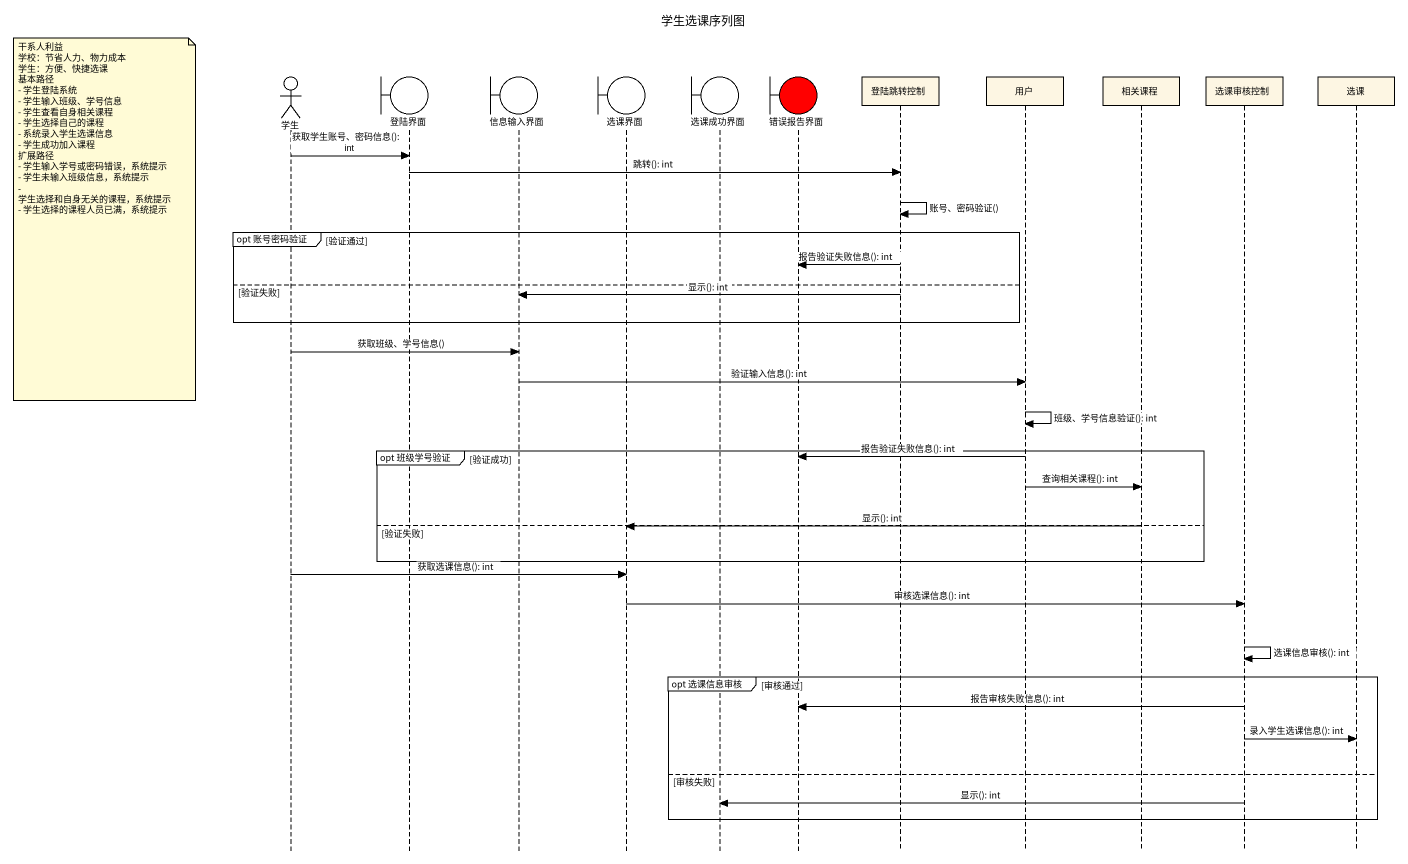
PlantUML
@startuml
title 学生选课序列图
hide footbox
actor 学生
boundary 登陆界面
boundary 信息输入界面
boundary 选课界面
boundary 选课成功界面
boundary 错误报告界面 #FF0000
participant 登陆跳转控制
participant 用户
participant 相关课程
participant 选课审核控制
participant 选课

学生 -> 登陆界面 : 获取学生账号、密码信息(): int
登陆界面 -> 登陆跳转控制 : 跳转(): int
登陆跳转控制 -> 登陆跳转控制 : 账号、密码验证()
note left of 学生
  干系人利益
  学校：节省人力、物力成本
  学生：方便、快捷选课
  基本路径
  - 学生登陆系统
  - 学生输入班级、学号信息
  - 学生查看自身相关课程
  - 学生选择自己的课程
  - 系统录入学生选课信息
  - 学生成功加入课程
  扩展路径
  - 学生输入学号或密码错误，系统提示
  - 学生未输入班级信息，系统提示
  - 学生选择和自身无关的课程，系统提示
  - 学生选择的课程人员已满，系统提示
end note
group opt 账号密码验证 [验证通过]
  登陆跳转控制 -> 错误报告界面 : 报告验证失败信息(): int
else 验证失败
  登陆跳转控制 -> 信息输入界面 : 显示(): int
end
学生 -> 信息输入界面 : 获取班级、学号信息()
信息输入界面 -> 用户 : 验证输入信息(): int
用户 -> 用户 : 班级、学号信息验证(): int
group opt 班级学号验证 [验证成功]
  用户 -> 错误报告界面 : 报告验证失败信息(): int
  用户 -> 相关课程 : 查询相关课程(): int
else 验证失败
  相关课程 -> 选课界面 : 显示(): int
end
学生 -> 选课界面 : 获取选课信息(): int
选课界面 -> 选课审核控制 : 审核选课信息(): int
选课审核控制 -> 选课审核控制 : 选课信息审核(): int
group opt 选课信息审核 [审核通过]
  选课审核控制 -> 错误报告界面 : 报告审核失败信息(): int
  选课审核控制 -> 选课 : 录入学生选课信息(): int
else 审核失败
  选课审核控制 -> 选课成功界面 : 显示(): int
end
@enduml
